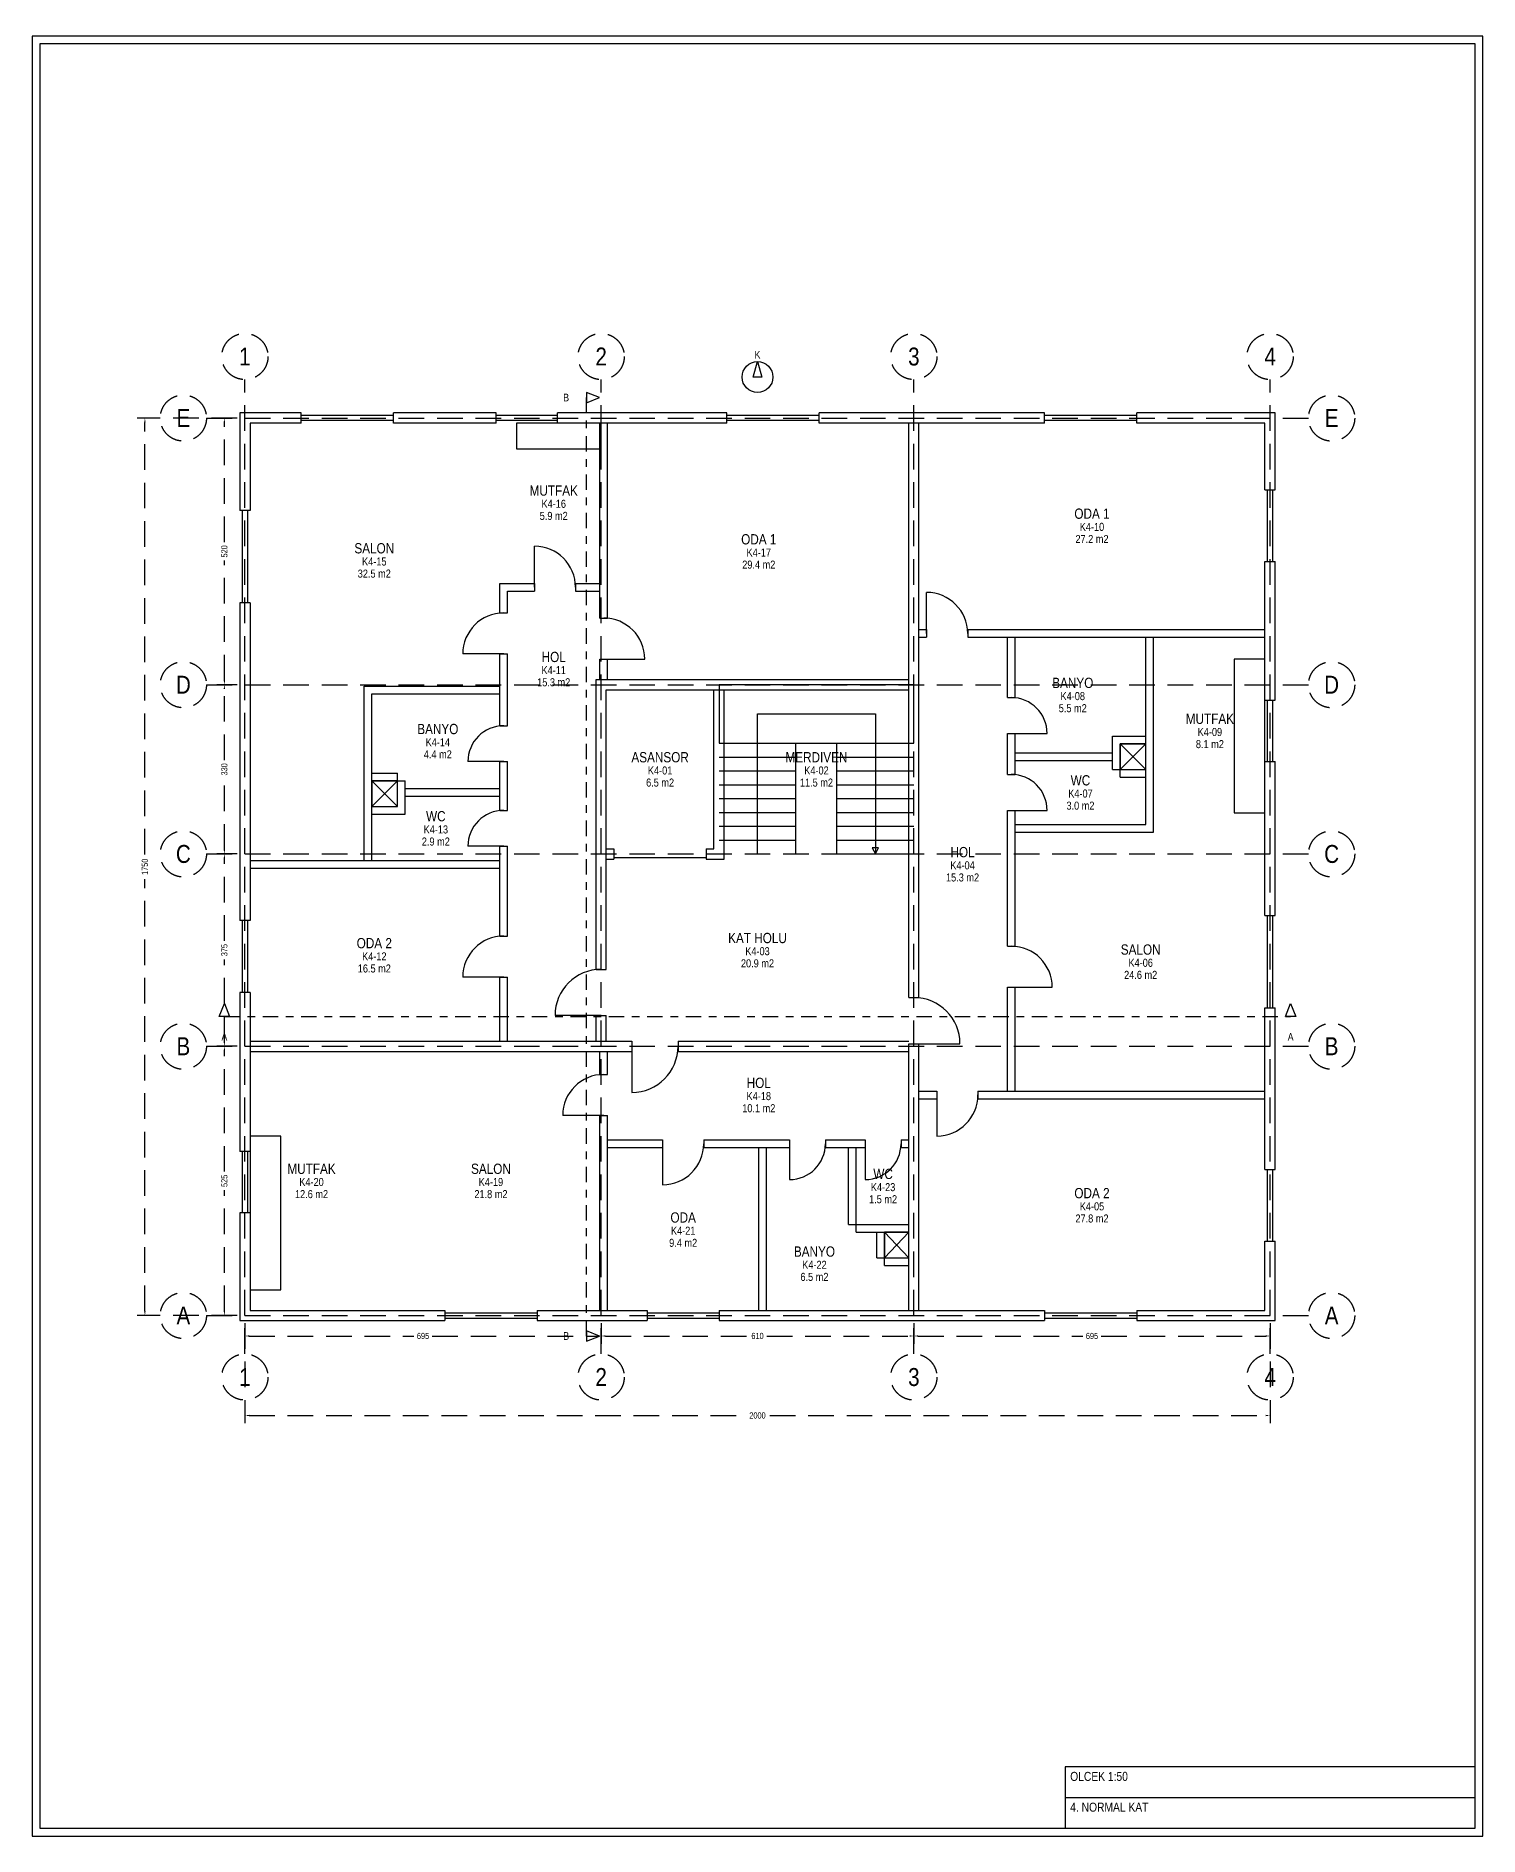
# Model space of a CAD drawing. Header units: millimetres. Extents: x -500 to 372900, y -10150 to 24950.
# Drawn here: x 179875 to 208025, y -10150 to 24950 of the extents above; entities that cross this region are included whole.
import ezdxf
from ezdxf.enums import TextEntityAlignment as Align

# ---------------------------------------------------------------- set-up
doc = ezdxf.new("R2010")
doc.units = ezdxf.units.MM
doc.linetypes.add('DASHED', pattern=[750, 500, -250])
doc.linetypes.add('KESIT_HATTI', pattern=[750, 300, -150, 150, -150])
for name, color, linetype, true_color in [('AKS', 8, 'DASHED', 0x434d58), ('KESIT', 1, 'KESIT_HATTI', 0xc81e1e), ('MERDIVEN', 7, 'Continuous', 0x3c7896), ('SAFT', 7, 'Continuous', 0xc8781e)]:
    doc.layers.add(name, color=color, linetype=linetype, true_color=true_color)
for name, color, linetype in [('CERCEVE', 7, 'Continuous'), ('DUVARLAR', 7, 'Continuous'), ('KAPI-PENCERE', 7, 'Continuous'), ('METIN', 7, 'Continuous'), ('MOBILYA', 7, 'Continuous')]:
    doc.layers.add(name, color=color, linetype=linetype)
doc.styles.get("Standard").update_dxf_attribs({"font": 'arialn.ttf'})
doc.dimstyles.get("Standard").update_dxf_attribs({"dimtxt": 2.5, "dimasz": 2.5, "dimexe": 1.25, "dimexo": 0.625, "dimtad": 1, "dimcen": 2.5, "dimazin": 3, "dimtfac": 1, "dimtmove": 0, "dimatfit": 3})

# ---------------------------------------------------------------- blocks, each defined once
blk = doc.blocks.new('_CLOSEDFILLED')
at = {"color": 0, "linetype": 'BYBLOCK'}
blk.add_solid([(-1, 0.16), (0, 0), (-1, -0.16)], dxfattribs=at)
blk = doc.blocks.new('*D55')
at = {"layer": 'AKS'}
for p, q in [((183950, -150), (183950, -550)), ((190900, -150), (190900, -550)), ((184034, -400), (187245, -400)), ((187605, -400), (190816, -400))]:
    blk.add_line(p, q, dxfattribs=at)
at = {"layer": 'Defpoints'}
for p in [(183950, 0), (190900, 0), (183950, -400)]:
    blk.add_point(p, dxfattribs=at)
at = {"layer": 'AKS', "xscale": 84, "yscale": 84, "rotation": 180}
blk.add_blockref('_CLOSEDFILLED', (183950, -400), dxfattribs=at)
at = {"layer": 'AKS', "xscale": 84, "yscale": 84}
blk.add_blockref('_CLOSEDFILLED', (190900, -400), dxfattribs=at)
at = {"layer": 'AKS', "insert": (187425, -400), "char_height": 120, "attachment_point": 5}
blk.add_mtext('695', dxfattribs=at)
blk = doc.blocks.new('*D56')
at = {"layer": 'AKS'}
for p, q in [((190900, -150), (190900, -550)), ((197000, -150), (197000, -550)), ((190984, -400), (193770, -400)), ((194130, -400), (196916, -400))]:
    blk.add_line(p, q, dxfattribs=at)
at = {"layer": 'Defpoints'}
for p in [(190900, 0), (197000, 0), (190900, -400)]:
    blk.add_point(p, dxfattribs=at)
at = {"layer": 'AKS', "xscale": 84, "yscale": 84, "rotation": 180}
blk.add_blockref('_CLOSEDFILLED', (190900, -400), dxfattribs=at)
at = {"layer": 'AKS', "xscale": 84, "yscale": 84}
blk.add_blockref('_CLOSEDFILLED', (197000, -400), dxfattribs=at)
at = {"layer": 'AKS', "insert": (193950, -400), "char_height": 120, "attachment_point": 5}
blk.add_mtext('610', dxfattribs=at)
blk = doc.blocks.new('*D57')
at = {"layer": 'AKS'}
for p, q in [((197000, -150), (197000, -550)), ((203950, -150), (203950, -550)), ((197084, -400), (200295, -400)), ((200655, -400), (203866, -400))]:
    blk.add_line(p, q, dxfattribs=at)
at = {"layer": 'Defpoints'}
for p in [(197000, 0), (203950, 0), (197000, -400)]:
    blk.add_point(p, dxfattribs=at)
at = {"layer": 'AKS', "xscale": 84, "yscale": 84, "rotation": 180}
blk.add_blockref('_CLOSEDFILLED', (197000, -400), dxfattribs=at)
at = {"layer": 'AKS', "xscale": 84, "yscale": 84}
blk.add_blockref('_CLOSEDFILLED', (203950, -400), dxfattribs=at)
at = {"layer": 'AKS', "insert": (200475, -400), "char_height": 120, "attachment_point": 5}
blk.add_mtext('695', dxfattribs=at)
blk = doc.blocks.new('*D58')
at = {"layer": 'AKS'}
for p, q in [((183950, -150), (183950, -2100)), ((203950, -150), (203950, -2100)), ((184034, -1950), (193710, -1950)), ((194190, -1950), (203866, -1950))]:
    blk.add_line(p, q, dxfattribs=at)
at = {"layer": 'Defpoints'}
for p in [(183950, 0), (203950, 0), (183950, -1950)]:
    blk.add_point(p, dxfattribs=at)
at = {"layer": 'AKS', "xscale": 84, "yscale": 84, "rotation": 180}
blk.add_blockref('_CLOSEDFILLED', (183950, -1950), dxfattribs=at)
at = {"layer": 'AKS', "xscale": 84, "yscale": 84}
blk.add_blockref('_CLOSEDFILLED', (203950, -1950), dxfattribs=at)
at = {"layer": 'AKS', "insert": (193950, -1950), "char_height": 120, "attachment_point": 5}
blk.add_mtext('2000', dxfattribs=at)
blk = doc.blocks.new('*D59')
at = {"layer": 'AKS'}
for p, q in [((183800, 5250), (183400, 5250)), ((183550, 2805), (183550, 5166)), ((183550, 84), (183550, 2445)), ((183800, 0), (183400, 0))]:
    blk.add_line(p, q, dxfattribs=at)
at = {"layer": 'Defpoints'}
for p in [(183950, 5250), (183550, 0), (183950, 0)]:
    blk.add_point(p, dxfattribs=at)
at = {"layer": 'AKS', "xscale": 84, "yscale": 84}
for p, rotation in [((183550, 5250), 90), ((183550, 0), 270)]:
    blk.add_blockref('_CLOSEDFILLED', p, dxfattribs=dict(at, rotation=rotation))
at = {"layer": 'AKS', "insert": (183550, 2625), "char_height": 120, "attachment_point": 5, "rotation": 90}
blk.add_mtext('525', dxfattribs=at)
blk = doc.blocks.new('*D60')
at = {"layer": 'AKS'}
for p, q in [((183800, 9000), (183400, 9000)), ((183550, 7305), (183550, 8916)), ((183550, 5334), (183550, 6945)), ((183800, 5250), (183400, 5250))]:
    blk.add_line(p, q, dxfattribs=at)
at = {"layer": 'Defpoints'}
for p in [(183950, 9000), (183550, 5250), (183950, 5250)]:
    blk.add_point(p, dxfattribs=at)
at = {"layer": 'AKS', "xscale": 84, "yscale": 84}
for p, rotation in [((183550, 9000), 90), ((183550, 5250), 270)]:
    blk.add_blockref('_CLOSEDFILLED', p, dxfattribs=dict(at, rotation=rotation))
at = {"layer": 'AKS', "insert": (183550, 7125), "char_height": 120, "attachment_point": 5, "rotation": 90}
blk.add_mtext('375', dxfattribs=at)
blk = doc.blocks.new('*D61')
at = {"layer": 'AKS'}
for p, q in [((183800, 12300), (183400, 12300)), ((183550, 10830), (183550, 12216)), ((183550, 9084), (183550, 10470)), ((183800, 9000), (183400, 9000))]:
    blk.add_line(p, q, dxfattribs=at)
at = {"layer": 'Defpoints'}
for p in [(183950, 12300), (183550, 9000), (183950, 9000)]:
    blk.add_point(p, dxfattribs=at)
at = {"layer": 'AKS', "xscale": 84, "yscale": 84}
for p, rotation in [((183550, 12300), 90), ((183550, 9000), 270)]:
    blk.add_blockref('_CLOSEDFILLED', p, dxfattribs=dict(at, rotation=rotation))
at = {"layer": 'AKS', "insert": (183550, 10650), "char_height": 120, "attachment_point": 5, "rotation": 90}
blk.add_mtext('330', dxfattribs=at)
blk = doc.blocks.new('*D62')
at = {"layer": 'AKS'}
for p, q in [((183800, 17500), (183400, 17500)), ((183550, 15080), (183550, 17416)), ((183550, 12384), (183550, 14720)), ((183800, 12300), (183400, 12300))]:
    blk.add_line(p, q, dxfattribs=at)
at = {"layer": 'Defpoints'}
for p in [(183950, 17500), (183550, 12300), (183950, 12300)]:
    blk.add_point(p, dxfattribs=at)
at = {"layer": 'AKS', "xscale": 84, "yscale": 84}
for p, rotation in [((183550, 17500), 90), ((183550, 12300), 270)]:
    blk.add_blockref('_CLOSEDFILLED', p, dxfattribs=dict(at, rotation=rotation))
at = {"layer": 'AKS', "insert": (183550, 14900), "char_height": 120, "attachment_point": 5, "rotation": 90}
blk.add_mtext('520', dxfattribs=at)
blk = doc.blocks.new('*D63')
at = {"layer": 'AKS'}
for p, q in [((183800, 17500), (181850, 17500)), ((182000, 8990), (182000, 17416)), ((182000, 84), (182000, 8510)), ((183800, 0), (181850, 0))]:
    blk.add_line(p, q, dxfattribs=at)
at = {"layer": 'Defpoints'}
for p in [(183950, 17500), (182000, 0), (183950, 0)]:
    blk.add_point(p, dxfattribs=at)
at = {"layer": 'AKS', "xscale": 84, "yscale": 84}
for p, rotation in [((182000, 17500), 90), ((182000, 0), 270)]:
    blk.add_blockref('_CLOSEDFILLED', p, dxfattribs=dict(at, rotation=rotation))
at = {"layer": 'AKS', "insert": (182000, 8750), "char_height": 120, "attachment_point": 5, "rotation": 90}
blk.add_mtext('1750', dxfattribs=at)
blk = doc.blocks.new('MAHAL_ETIKET')
at = {"layer": 'METIN'}
for tag, height, p in [('MAHAL_ADI', 100, (0, 118)), ('MAHAL_KOD', 78, (0, -11)), ('ALAN', 78, (0, -129))]:
    blk.add_attdef(tag, text='', height=height, dxfattribs=at).set_placement(p, align=Align.MIDDLE_CENTER)

msp = doc.modelspace()

# ---------------------------------------------------------------- linework, layer by layer
at = {"layer": 'AKS', "linetype": 'DASHED'}
for p, q in [((183950, -750), (183950, 18250)), ((190900, -750), (190900, 18250)), ((197000, -750), (197000, 18250)), ((203950, -750), (203950, 18250)), ((183200, 17500), (204700, 17500)), ((183200, 12300), (204700, 12300)), ((183200, 9000), (204700, 9000)), ((183200, 5250), (204700, 5250)), ((183200, 0), (204700, 0))]:
    msp.add_line(p, q, dxfattribs=at)
at = {"layer": 'AKS'}
for centre in [(183950, 18700), (190900, 18700), (197000, 18700), (203950, 18700), (182750, 17500), (205150, 17500), (182750, 12300), (205150, 12300), (182750, 9000), (205150, 9000), (182750, 5250), (205150, 5250), (182750, 0), (205150, 0), (183950, -1200), (190900, -1200), (197000, -1200), (203950, -1200)]:
    msp.add_circle(centre, 450, dxfattribs=at)
at = {"layer": 'CERCEVE'}
msp.add_line((199950, -9400), (207950, -9400), dxfattribs=at)
for points in [[(179800, -10150), (208100, -10150), (208100, 24950), (179800, 24950)], [(179950, -10000), (207950, -10000), (207950, 24800), (179950, 24800)], [(193950, 18600), (194034, 18300), (193866, 18300)], [(199950, -10000), (207950, -10000), (207950, -8800), (199950, -8800)]]:
    msp.add_lwpolyline(points, close=True, dxfattribs=at)
msp.add_circle((193950, 18300), 300, dxfattribs=at)
at = {"layer": 'DUVARLAR'}
for p, q in [((185050, 17600), (183850, 17600)), ((183850, 17600), (183850, 15700)), ((185050, 17400), (185050, 17600)), ((188850, 17600), (186850, 17600)), ((186850, 17400), (186850, 17600)), ((188850, 17400), (188850, 17600)), ((193350, 17600), (190050, 17600)), ((190050, 17400), (190050, 17600)), ((193350, 17400), (193350, 17600)), ((199550, 17600), (195150, 17600)), ((195150, 17400), (195150, 17600)), ((199550, 17400), (199550, 17600)), ((204050, 17600), (201350, 17600)), ((201350, 17400), (201350, 17600)), ((204050, 16100), (204050, 17600)), ((185050, 17400), (184050, 17400)), ((184050, 17400), (184050, 15700)), ((188850, 17400), (186850, 17400)), ((193350, 17400), (190050, 17400)), ((190875, 13600), (190875, 17400)), ((191025, 13600), (191025, 17400)), ((199550, 17400), (195150, 17400)), ((196900, 6200), (196900, 17400)), ((197100, 6200), (197100, 17400)), ((203850, 17400), (201350, 17400)), ((203850, 16100), (203850, 17400)), ((203850, 16100), (204050, 16100)), ((184050, 15700), (183850, 15700)), ((203850, 12000), (203850, 14700)), ((203850, 14700), (204050, 14700)), ((204050, 12000), (204050, 14700)), ((188925, 14275), (189600, 14275)), ((188925, 13700), (188925, 14275)), ((189075, 14125), (189600, 14125)), ((189075, 13700), (189075, 14125)), ((189600, 14275), (189600, 14125)), ((190400, 14275), (190875, 14275)), ((190400, 14275), (190400, 14125)), ((190400, 14125), (190875, 14125)), ((183850, 13900), (183850, 7700)), ((184050, 13900), (183850, 13900)), ((184050, 13900), (184050, 7700)), ((188925, 13700), (189075, 13700)), ((190875, 13600), (191025, 13600)), ((197100, 13375), (197250, 13375)), ((197250, 13375), (197250, 13225)), ((198050, 13375), (203850, 13375)), ((198050, 13375), (198050, 13225)), ((197100, 13225), (197250, 13225)), ((198050, 13225), (203850, 13225)), ((198825, 12050), (198825, 13225)), ((198975, 12050), (198975, 13225)), ((201525, 9575), (201525, 13225)), ((201675, 9425), (201675, 13225)), ((188925, 11500), (188925, 12900)), ((188925, 12900), (189075, 12900)), ((189075, 11500), (189075, 12900)), ((190875, 12400), (190875, 12800)), ((190875, 12800), (191025, 12800)), ((191025, 12400), (191025, 12800)), ((190800, 12400), (196900, 12400)), ((190800, 6750), (190800, 12400)), ((186275, 12275), (188925, 12275)), ((186275, 8875), (186275, 12275)), ((186425, 12125), (188925, 12125)), ((186425, 8875), (186425, 12125)), ((191000, 12200), (196900, 12200)), ((191000, 6750), (191000, 12200)), ((193100, 9100), (193100, 12200)), ((193300, 8900), (193300, 12200)), ((198825, 12050), (198975, 12050)), ((203850, 12000), (204050, 12000)), ((188925, 11500), (189075, 11500)), ((198825, 10550), (198825, 11350)), ((198825, 11350), (198975, 11350)), ((198975, 10550), (198975, 11350)), ((200875, 11300), (201525, 11300)), ((200875, 10650), (200875, 11300)), ((198975, 10975), (200875, 10975)), ((201025, 11150), (201525, 11150)), ((201025, 10500), (201025, 11150)), ((186425, 10575), (186925, 10575)), ((186925, 9925), (186925, 10575)), ((188925, 9850), (188925, 10800)), ((188925, 10800), (189075, 10800)), ((189075, 9850), (189075, 10800)), ((198825, 10550), (198975, 10550)), ((198975, 10825), (200875, 10825)), ((200875, 10650), (201525, 10650)), ((203850, 7800), (203850, 10800)), ((203850, 10800), (204050, 10800)), ((204050, 7800), (204050, 10800)), ((186425, 10425), (187075, 10425)), ((187075, 9775), (187075, 10425)), ((187075, 10275), (188925, 10275)), ((201025, 10500), (201525, 10500)), ((186425, 9925), (186925, 9925)), ((187075, 10125), (188925, 10125)), ((188925, 9850), (189075, 9850)), ((198825, 7200), (198825, 9850)), ((198825, 9850), (198975, 9850)), ((198975, 7200), (198975, 9850)), ((186425, 9775), (187075, 9775)), ((198975, 9575), (201525, 9575)), ((188925, 7400), (188925, 9150)), ((188925, 9150), (189075, 9150)), ((189075, 7400), (189075, 9150)), ((198975, 9425), (201675, 9425)), ((184050, 8875), (188925, 8875)), ((191000, 9100), (191150, 9100)), ((191000, 8900), (191150, 8900)), ((191150, 9100), (191150, 8900)), ((192950, 9100), (193100, 9100)), ((192950, 9100), (192950, 8900)), ((192950, 8900), (193300, 8900)), ((184050, 8725), (188925, 8725)), ((203850, 7800), (204050, 7800)), ((184050, 7700), (183850, 7700)), ((188925, 7400), (189075, 7400)), ((198825, 7200), (198975, 7200)), ((190800, 6750), (191000, 6750)), ((188925, 5350), (188925, 6600)), ((188925, 6600), (189075, 6600)), ((189075, 5350), (189075, 6600)), ((198825, 4375), (198825, 6400)), ((198825, 6400), (198975, 6400)), ((198975, 4375), (198975, 6400)), ((183850, 6300), (183850, 3200)), ((184050, 6300), (183850, 6300)), ((184050, 6300), (184050, 3200)), ((196900, 6200), (197100, 6200)), ((203850, 2850), (203850, 6000)), ((203850, 6000), (204050, 6000)), ((204050, 2850), (204050, 6000)), ((190800, 5350), (190800, 5850)), ((190800, 5850), (191000, 5850)), ((191000, 5350), (191000, 5850)), ((184050, 5350), (191500, 5350)), ((191500, 5350), (191500, 5150)), ((192400, 5350), (196900, 5350)), ((192400, 5350), (192400, 5150)), ((196900, 100), (196900, 5300)), ((196900, 5300), (197100, 5300)), ((197100, 100), (197100, 5300)), ((184050, 5150), (191500, 5150)), ((190875, 4700), (190875, 5150)), ((191025, 4700), (191025, 5150)), ((192400, 5150), (196900, 5150)), ((190875, 4700), (191025, 4700)), ((197100, 4375), (197450, 4375)), ((197100, 4225), (197450, 4225)), ((197450, 4375), (197450, 4225)), ((198250, 4375), (203850, 4375)), ((198250, 4375), (198250, 4225)), ((198250, 4225), (203850, 4225)), ((190875, 100), (190875, 3900)), ((190875, 3900), (191025, 3900)), ((191025, 100), (191025, 3900)), ((184050, 3200), (183850, 3200)), ((191025, 3425), (192100, 3425)), ((191025, 3275), (192100, 3275)), ((192100, 3425), (192100, 3275)), ((192900, 3425), (194575, 3425)), ((192900, 3425), (192900, 3275)), ((192900, 3275), (194575, 3275)), ((193975, 100), (193975, 3275)), ((194125, 100), (194125, 3275)), ((194575, 3425), (194575, 3275)), ((195275, 3425), (196050, 3425)), ((195275, 3425), (195275, 3275)), ((195275, 3275), (196050, 3275)), ((195725, 1775), (195725, 3275)), ((195875, 1625), (195875, 3275)), ((196050, 3425), (196050, 3275)), ((196750, 3425), (196900, 3425)), ((196750, 3425), (196750, 3275)), ((196750, 3275), (196900, 3275)), ((203850, 2850), (204050, 2850)), ((183850, 2000), (183850, -100)), ((184050, 2000), (183850, 2000)), ((184050, 2000), (184050, 100)), ((195725, 1775), (196900, 1775)), ((195875, 1625), (196900, 1625)), ((196275, 1125), (196275, 1625)), ((196425, 975), (196425, 1625)), ((203850, 100), (203850, 1450)), ((203850, 1450), (204050, 1450)), ((204050, -100), (204050, 1450)), ((196275, 1125), (196900, 1125)), ((196425, 975), (196900, 975)), ((184050, 100), (187850, 100)), ((187850, 100), (187850, -100)), ((189650, 100), (191800, 100)), ((189650, 100), (189650, -100)), ((191800, 100), (191800, -100)), ((193200, 100), (199550, 100)), ((193200, 100), (193200, -100)), ((199550, 100), (199550, -100)), ((201350, 100), (203850, 100)), ((201350, 100), (201350, -100)), ((183850, -100), (187850, -100)), ((189650, -100), (191800, -100)), ((193200, -100), (199550, -100)), ((201350, -100), (204050, -100))]:
    msp.add_line(p, q, dxfattribs=at)
at = {"layer": 'KAPI-PENCERE'}
for p, q in [((186850, 17550), (185050, 17550)), ((190050, 17550), (188850, 17550)), ((195150, 17550), (193350, 17550)), ((201350, 17550), (199550, 17550)), ((186850, 17450), (185050, 17450)), ((190050, 17450), (188850, 17450)), ((195150, 17450), (193350, 17450)), ((201350, 17450), (199550, 17450)), ((203900, 14700), (203900, 16100)), ((204000, 14700), (204000, 16100)), ((183900, 15700), (183900, 13900)), ((184000, 15700), (184000, 13900)), ((189600, 14200), (189600, 15000)), ((197250, 13300), (197250, 14100)), ((189000, 12900), (188200, 12900)), ((190950, 12800), (191750, 12800)), ((203900, 10800), (203900, 12000)), ((204000, 10800), (204000, 12000)), ((198900, 11350), (199600, 11350)), ((189000, 10800), (188300, 10800)), ((198900, 9850), (199600, 9850)), ((189000, 9150), (188300, 9150)), ((191150, 8933.333), (192950, 8933.333)), ((192950, 8933.333), (192950, 8900)), ((203900, 6000), (203900, 7800)), ((204000, 6000), (204000, 7800)), ((183900, 7700), (183900, 6300)), ((184000, 7700), (184000, 6300)), ((189000, 6600), (188200, 6600)), ((198900, 6400), (199700, 6400)), ((190900, 5850), (190000, 5850)), ((197000, 5300), (197900, 5300)), ((191500, 5250), (191500, 4350)), ((197450, 4300), (197450, 3500)), ((190950, 3900), (190150, 3900)), ((183900, 3200), (183900, 2000)), ((184000, 3200), (184000, 2000)), ((192100, 3350), (192100, 2550)), ((194575, 3350), (194575, 2650)), ((196050, 3350), (196050, 2650)), ((203900, 1450), (203900, 2850)), ((204000, 1450), (204000, 2850)), ((187850, 50), (189650, 50)), ((191800, 50), (193200, 50)), ((199550, 50), (201350, 50)), ((187850, -50), (189650, -50)), ((191800, -50), (193200, -50)), ((199550, -50), (201350, -50))]:
    msp.add_line(p, q, dxfattribs=at)
for centre, radius, start, end in [((189600, 14200), 800, 0, 90), ((197250, 13300), 800, 0, 90), ((189000, 12900), 800, 90, 180), ((190950, 12800), 800, 0, 90), ((198900, 11350), 700, 0, 90), ((189000, 10800), 700, 90, 180), ((198900, 9850), 700, 0, 90), ((189000, 9150), 700, 90, 180), ((189000, 6600), 800, 90, 180), ((198900, 6400), 800, 0, 90), ((190900, 5850), 900, 90, 180), ((197000, 5300), 900, 0, 90), ((191500, 5250), 900, -90, 0), ((190950, 3900), 800, 90, 180), ((197450, 4300), 800, -90, 0), ((192100, 3350), 800, -90, 0), ((194575, 3350), 700, -90, 0), ((196050, 3350), 700, -90, 0)]:
    msp.add_arc(centre, radius, start, end, dxfattribs=at)
at = {"layer": 'KESIT', "linetype": 'KESIT_HATTI'}
for p, q in [((190616.667, -400), (190616.667, 17900)), ((183550, 5833.333), (204350, 5833.333))]:
    msp.add_line(p, q, dxfattribs=at)
at = {"layer": 'KESIT'}
for points in [[(190866.667, 17900), (190616.667, 18000), (190616.667, 17800)], [(183550, 6083.333), (183650, 5833.333), (183450, 5833.333)], [(204350, 6083.333), (204450, 5833.333), (204250, 5833.333)], [(190866.667, -400), (190616.667, -300), (190616.667, -500)]]:
    msp.add_lwpolyline(points, close=True, dxfattribs=at)
at = {"layer": 'MERDIVEN'}
for p, q in [((193950, 9000), (193950, 11730)), ((193950, 11730), (196250, 11730)), ((196250, 11730), (196250, 9000)), ((193200, 11160), (194700, 11160)), ((193200, 10890), (194700, 10890)), ((194700, 9000), (194700, 11160)), ((195500, 9000), (195500, 11160)), ((195500, 10890), (197000, 10890)), ((193200, 10620), (194700, 10620)), ((195500, 10620), (197000, 10620)), ((193200, 10350), (194700, 10350)), ((195500, 10350), (197000, 10350)), ((193200, 10080), (194700, 10080)), ((195500, 10080), (197000, 10080)), ((193200, 9810), (194700, 9810)), ((193200, 9540), (194700, 9540)), ((195500, 9810), (197000, 9810)), ((195500, 9540), (197000, 9540)), ((193200, 9270), (194700, 9270)), ((195500, 9270), (197000, 9270)), ((195500, 9000), (197000, 9000))]:
    msp.add_line(p, q, dxfattribs=at)
for points in [[(193200, 11160), (197000, 11160), (197000, 12300), (193200, 12300)], [(196250, 9000), (196310, 9120), (196190, 9120)]]:
    msp.add_lwpolyline(points, close=True, dxfattribs=at)
at = {"layer": 'MOBILYA'}
for points in [[(189250, 16900), (190900, 16900), (190900, 17400), (189250, 17400)], [(203250, 9800), (203850, 9800), (203850, 12800), (203250, 12800)], [(184050, 500), (184650, 500), (184650, 3500), (184050, 3500)]]:
    msp.add_lwpolyline(points, close=True, dxfattribs=at)
at = {"layer": 'SAFT'}
for p, q in [((201025, 10650), (201525, 11150)), ((201525, 10650), (201025, 11150)), ((186425, 9925), (186925, 10425)), ((186925, 9925), (186425, 10425)), ((196425, 1125), (196900, 1625)), ((196900, 1125), (196425, 1625))]:
    msp.add_line(p, q, dxfattribs=at)
for points in [[(201025, 10650), (201525, 10650), (201525, 11150), (201025, 11150)], [(186425, 9925), (186925, 9925), (186925, 10425), (186425, 10425)], [(196425, 1125), (196900, 1125), (196900, 1625), (196425, 1625)]]:
    msp.add_lwpolyline(points, close=True, dxfattribs=at)

# ---------------------------------------------------------------- block references
at = {"layer": 'METIN', "xscale": 2, "yscale": 2}
for p, values in [((189975, 15850), {'MAHAL_ADI': 'MUTFAK', 'MAHAL_KOD': 'K4-16', 'ALAN': '5.9 m2'}), ((200475, 15400), {'MAHAL_ADI': 'ODA 1', 'MAHAL_KOD': 'K4-10', 'ALAN': '27.2 m2'}), ((193975, 14900), {'MAHAL_ADI': 'ODA 1', 'MAHAL_KOD': 'K4-17', 'ALAN': '29.4 m2'}), ((186474.384, 14724.75), {'MAHAL_ADI': 'SALON', 'MAHAL_KOD': 'K4-15', 'ALAN': '32.5 m2'}), ((189974.524, 12605.823), {'MAHAL_ADI': 'HOL', 'MAHAL_KOD': 'K4-11', 'ALAN': '15.3 m2'}), ((200100, 12100), {'MAHAL_ADI': 'BANYO', 'MAHAL_KOD': 'K4-08', 'ALAN': '5.5 m2'}), ((202775, 11400), {'MAHAL_ADI': 'MUTFAK', 'MAHAL_KOD': 'K4-09', 'ALAN': '8.1 m2'}), ((187713.77, 11200.488), {'MAHAL_ADI': 'BANYO', 'MAHAL_KOD': 'K4-14', 'ALAN': '4.4 m2'}), ((192050, 10650), {'MAHAL_ADI': 'ASANSOR', 'MAHAL_KOD': 'K4-01', 'ALAN': '6.5 m2'}), ((195100, 10650), {'MAHAL_ADI': 'MERDIVEN', 'MAHAL_KOD': 'K4-02', 'ALAN': '11.5 m2'}), ((200250, 10200), {'MAHAL_ADI': 'WC', 'MAHAL_KOD': 'K4-07', 'ALAN': '3.0 m2'}), ((187675, 9500), {'MAHAL_ADI': 'WC', 'MAHAL_KOD': 'K4-13', 'ALAN': '2.9 m2'}), ((197950, 8800), {'MAHAL_ADI': 'HOL', 'MAHAL_KOD': 'K4-04', 'ALAN': '15.3 m2'}), ((193950, 7125), {'MAHAL_ADI': 'KAT HOLU', 'MAHAL_KOD': 'K4-03', 'ALAN': '20.9 m2'}), ((186475, 7025), {'MAHAL_ADI': 'ODA 2', 'MAHAL_KOD': 'K4-12', 'ALAN': '16.5 m2'}), ((201425, 6900), {'MAHAL_ADI': 'SALON', 'MAHAL_KOD': 'K4-06', 'ALAN': '24.6 m2'}), ((193975, 4300), {'MAHAL_ADI': 'HOL', 'MAHAL_KOD': 'K4-18', 'ALAN': '10.1 m2'}), ((185250, 2625), {'MAHAL_ADI': 'MUTFAK', 'MAHAL_KOD': 'K4-20', 'ALAN': '12.6 m2'}), ((188750, 2625), {'MAHAL_ADI': 'SALON', 'MAHAL_KOD': 'K4-19', 'ALAN': '21.8 m2'}), ((196400, 2525), {'MAHAL_ADI': 'WC', 'MAHAL_KOD': 'K4-23', 'ALAN': '1.5 m2'}), ((200475, 2150), {'MAHAL_ADI': 'ODA 2', 'MAHAL_KOD': 'K4-05', 'ALAN': '27.8 m2'}), ((192500, 1675), {'MAHAL_ADI': 'ODA', 'MAHAL_KOD': 'K4-21', 'ALAN': '9.4 m2'}), ((195060.822, 1010.822), {'MAHAL_ADI': 'BANYO', 'MAHAL_KOD': 'K4-22', 'ALAN': '6.5 m2'})]:
    msp.add_blockref('MAHAL_ETIKET', p, dxfattribs=at).add_auto_attribs(values)

# ---------------------------------------------------------------- texts
at = {"layer": 'AKS'}
for s, p in [('1', (183950, 18700)), ('2', (190900, 18700)), ('3', (197000, 18700)), ('4', (203950, 18700)), ('E', (182750, 17500)), ('E', (205150, 17500)), ('D', (182750, 12300)), ('D', (205150, 12300)), ('C', (182750, 9000)), ('C', (205150, 9000)), ('B', (182750, 5250)), ('B', (205150, 5250)), ('A', (182750, 0)), ('A', (205150, 0)), ('1', (183950, -1200)), ('2', (190900, -1200)), ('3', (197000, -1200)), ('4', (203950, -1200))]:
    msp.add_text(s, height=350, dxfattribs=at).set_placement(p, align=Align.MIDDLE_CENTER)
at = {"layer": 'KESIT'}
for s, p in [('B', (190216.667, 17900)), ('A', (183550, 5433.333)), ('A', (204350, 5433.333)), ('B', (190216.667, -400))]:
    msp.add_text(s, height=150, dxfattribs=at).set_placement(p, align=Align.MIDDLE_CENTER)
at = {"layer": 'METIN'}
msp.add_text('K', height=150, dxfattribs=at).set_placement((193950, 18735), align=Align.MIDDLE_CENTER)
for s, p in [('OLCEK 1:50', (200050, -8900)), ('4. NORMAL KAT', (200050, -9500))]:
    msp.add_text(s, height=175, dxfattribs=at).set_placement(p, align=Align.TOP_LEFT)

# ---------------------------------------------------------------- dimensions: what is measured, and where the dimension line sits
at = {"layer": 'AKS'}
for base, p1, p2, text, picture, middle in [((182000, 0), (183950, 0), (183950, 17500), '1750', '*D63', (182000, 8750)), ((183550, 12300), (183950, 12300), (183950, 17500), '520', '*D62', (183550, 14900)), ((183550, 9000), (183950, 9000), (183950, 12300), '330', '*D61', (183550, 10650)), ((183550, 5250), (183950, 5250), (183950, 9000), '375', '*D60', (183550, 7125)), ((183550, 0), (183950, 0), (183950, 5250), '525', '*D59', (183550, 2625))]:
    dim = msp.add_linear_dim(base=base, p1=p1, p2=p2, angle=90, text=text, dimstyle='Standard', override={"dimtxt": 120, "dimasz": 84, "dimexe": 150, "dimexo": 150, "dimgap": 80}, dxfattribs=at)
    dim.commit()
    dim.dimension.update_dxf_attribs({"geometry": picture, "text_midpoint": middle})
for base, p1, p2, text, picture, middle in [((183950, -400), (183950, 0), (190900, 0), '695', '*D55', (187425, -400)), ((183950, -1950), (183950, 0), (203950, 0), '2000', '*D58', (193950, -1950)), ((190900, -400), (190900, 0), (197000, 0), '610', '*D56', (193950, -400)), ((197000, -400), (197000, 0), (203950, 0), '695', '*D57', (200475, -400))]:
    dim = msp.add_linear_dim(base=base, p1=p1, p2=p2, text=text, dimstyle='Standard', override={"dimtxt": 120, "dimasz": 84, "dimexe": 150, "dimexo": 150, "dimgap": 80}, dxfattribs=at)
    dim.commit()
    dim.dimension.update_dxf_attribs({"geometry": picture, "text_midpoint": middle})

doc.saveas('drawing.dxf')
